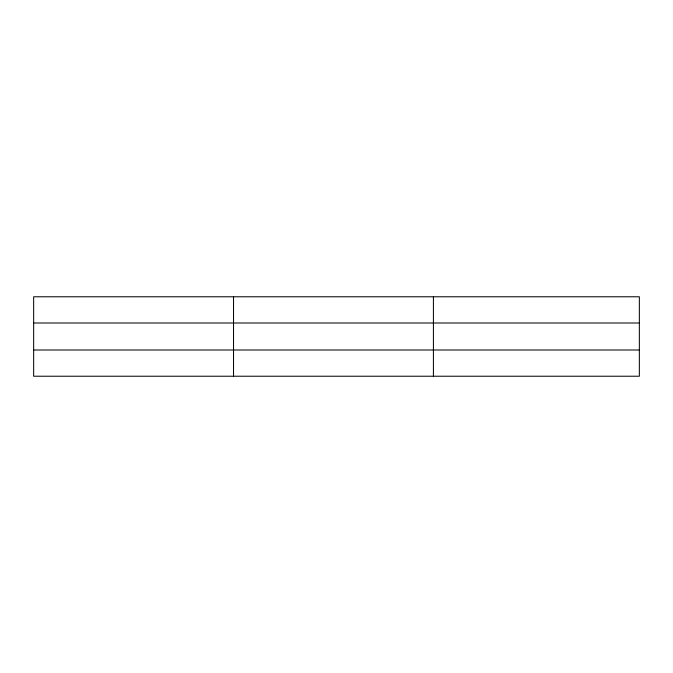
<?xml version="1.0" encoding="UTF-8"?>
<svg xmlns="http://www.w3.org/2000/svg" width="673" height="673" viewBox="0 0 673 673"><rect width="100%" height="100%" fill="white"/><g stroke="black" fill="none" stroke-linecap="round" stroke-linejoin="round"><path stroke-width="1.01" d="M233.531 296.776L233.531 376.224M433.412 296.776L433.412 376.224M639.35 322.998L639.35 296.776L33.65 296.776L33.65 376.224L639.35 376.224L639.35 322.998L33.65 322.998M33.65 350.002L639.35 350.002"/></g></svg>
